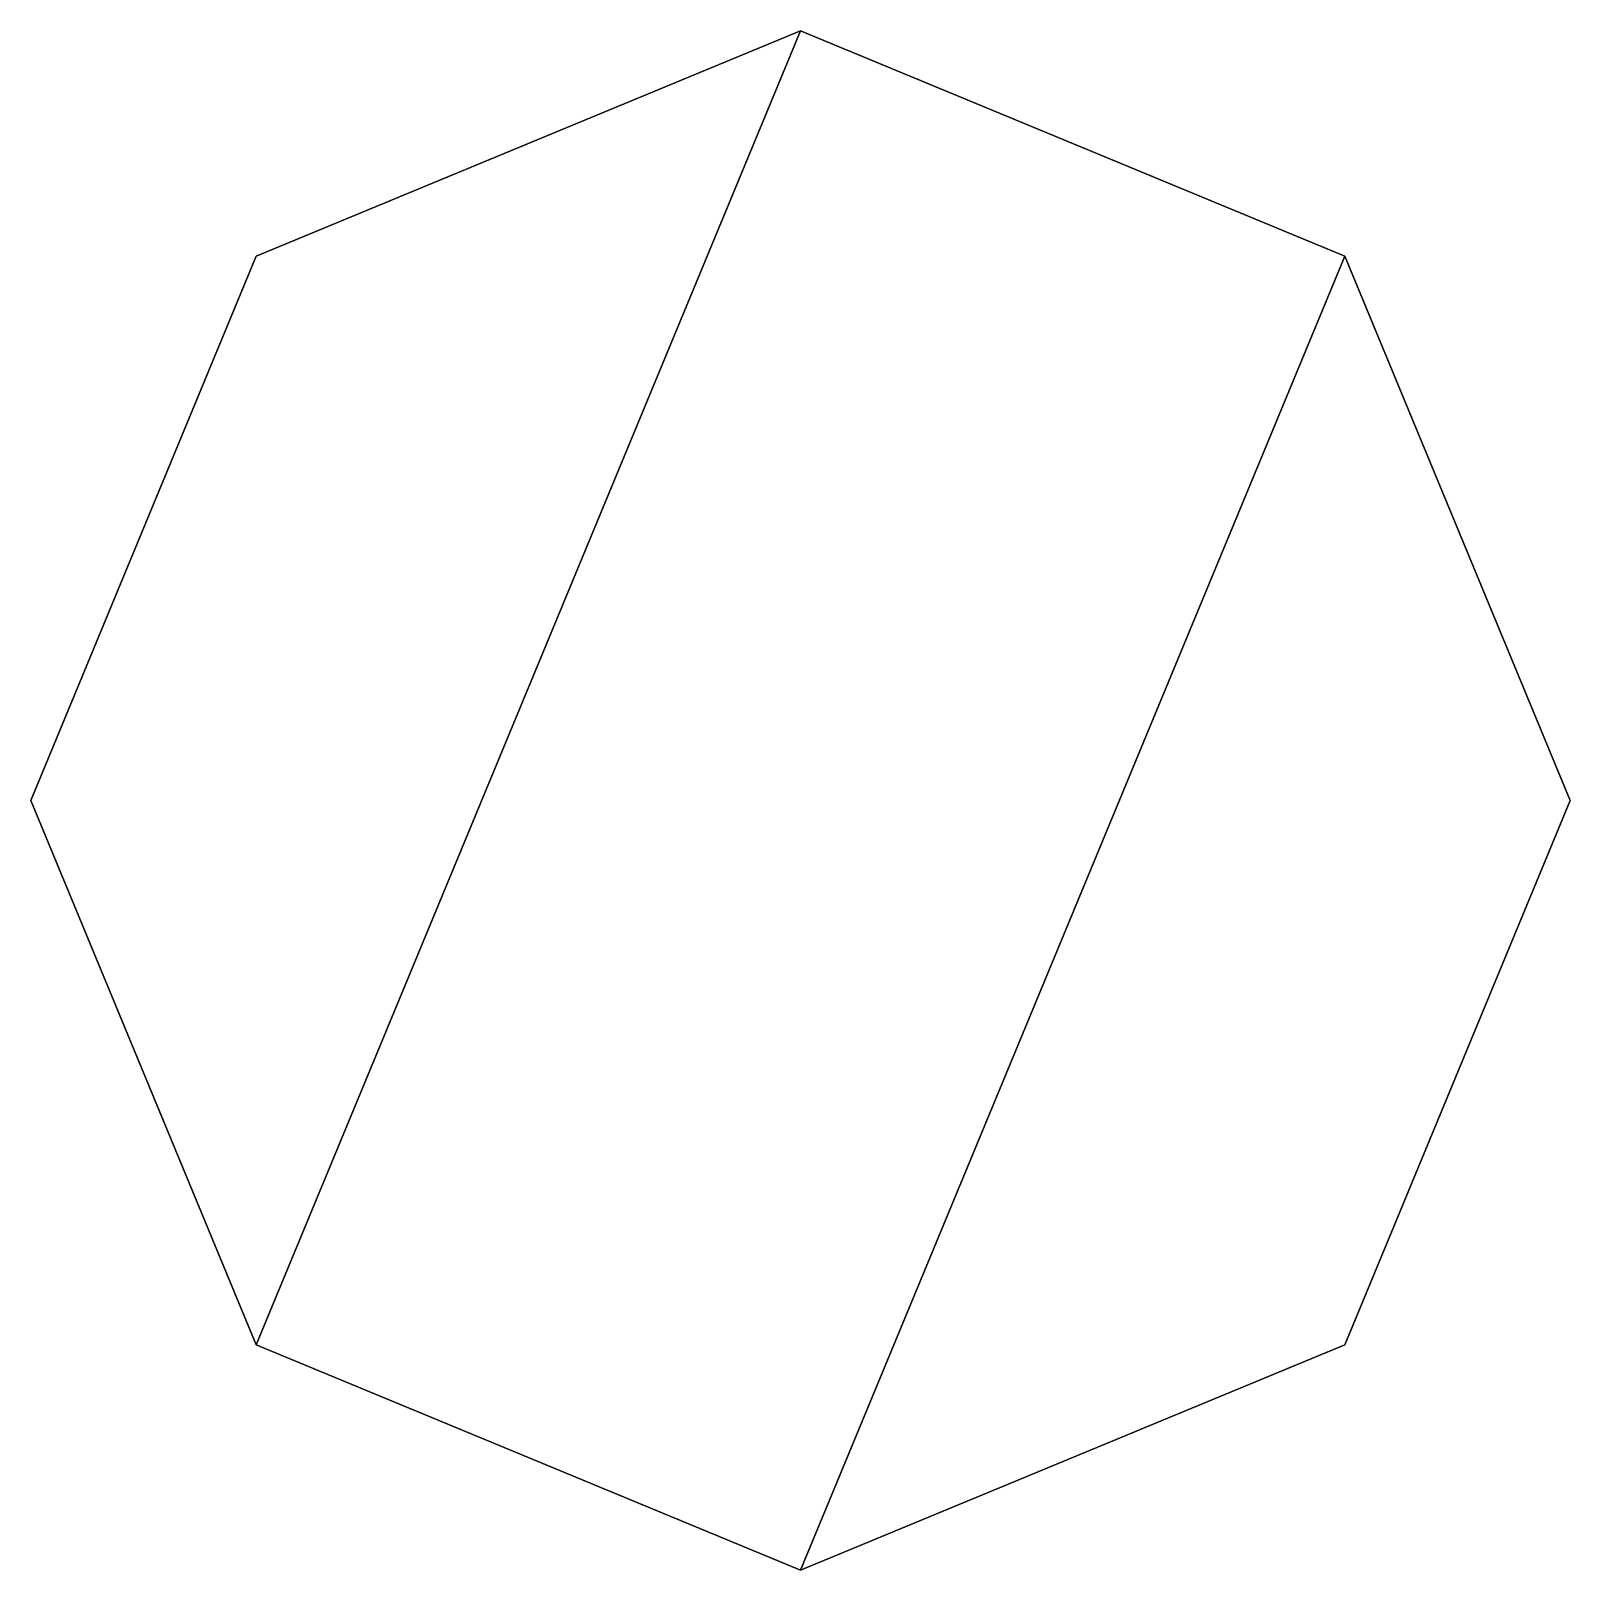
# Model space of a CAD drawing. Extents: x -0.89 to 0.86, y -1.49 to 1.08.
# Drawn here: x -0.89 to -0.69, y 0.88 to 1.08 of the extents above.
import ezdxf

# ---------------------------------------------------------------- set-up
doc = ezdxf.new("R2010")
doc.units = 0
doc.layers.add('WHEELS', color=2, linetype='CONTINUOUS')

msp = doc.modelspace()

# ---------------------------------------------------------------- linework, layer by layer
at = {"layer": 'WHEELS'}
for points in [[(-0.86071, 1.05071, 1.04), (-0.89, 0.98, 1.04), (-0.86071, 0.90929, 1.04), (-0.79, 1.08, 1.04)], [(-0.79, 1.08, 1.04), (-0.86071, 0.90929, 1.04), (-0.79, 0.88, 1.04), (-0.71929, 1.05071, 1.04)], [(-0.79, 1.08, 0.96), (-0.86071, 1.05071, 0.96), (-0.86071, 1.05071, 1.04), (-0.79, 1.08, 1.04)], [(-0.71929, 1.05071, 0.96), (-0.79, 1.08, 0.96), (-0.79, 1.08, 1.04), (-0.71929, 1.05071, 1.04)], [(-0.86071, 1.05071, 0.96), (-0.89, 0.98, 0.96), (-0.89, 0.98, 1.04), (-0.86071, 1.05071, 1.04)], [(-0.71929, 1.05071, 1.04), (-0.79, 0.88, 1.04), (-0.71929, 0.90929, 1.04), (-0.69, 0.98, 1.04)], [(-0.69, 0.98, 0.96), (-0.71929, 1.05071, 0.96), (-0.71929, 1.05071, 1.04), (-0.69, 0.98, 1.04)], [(-0.89, 0.98, 0.96), (-0.86071, 0.90929, 0.96), (-0.86071, 0.90929, 1.04), (-0.89, 0.98, 1.04)], [(-0.71929, 0.90929, 0.96), (-0.69, 0.98, 0.96), (-0.69, 0.98, 1.04), (-0.71929, 0.90929, 1.04)], [(-0.86071, 0.90929, 0.96), (-0.79, 0.88, 0.96), (-0.79, 0.88, 1.04), (-0.86071, 0.90929, 1.04)], [(-0.79, 0.88, 0.96), (-0.71929, 0.90929, 0.96), (-0.71929, 0.90929, 1.04), (-0.79, 0.88, 1.04)]]:
    msp.add_3dface(points, dxfattribs=at)

doc.saveas('drawing.dxf')
